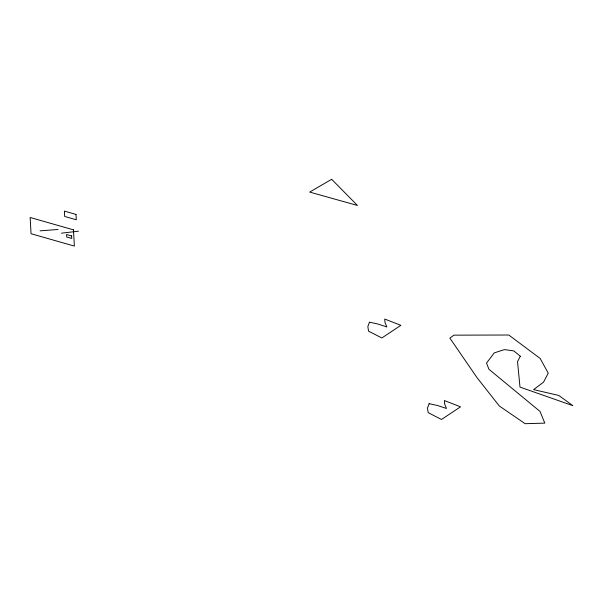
<?xml version="1.0" encoding="UTF-8"?>
<svg xmlns="http://www.w3.org/2000/svg" width="603" height="603" viewBox="0 0 603 603"><rect width="100%" height="100%" fill="white"/><g stroke="black" fill="none" stroke-linecap="round" stroke-linejoin="round"><path stroke-width="0.9" d="M61.498 233.173L78.526 231.183M40.054 230.836L58.039 229.494M369.481 322.183L367.838 326.592L368.554 331.16L381.857 337.959L400.882 325.326L384.744 319.047L384.993 322.507L386.847 326.954L377.629 323.939L369.481 322.183M429.132 403.686L427.482 408.095L428.198 412.671L441.509 419.462L460.526 406.829L444.388 400.55L444.637 404.01L446.491 408.465L437.273 405.45L429.132 403.686M520.336 356.222L517.532 361.619L519.99 387.103L572.85 405.661L558.808 395.447L533.61 389.621L543.552 382.136L548.233 373.144L540.152 358.446L508.789 335.019L453.871 335.155L449.891 338.147L476.965 377.561L499.284 405.977L525.145 423.698L544.803 423.118L540.009 411.419L488.943 369.277L486.523 363.081L494.241 352.891L504.425 349.604L513.824 350.916L520.336 356.222M331.673 179.302L309.671 192.078L357.451 205.472L331.673 179.302M76.001 214.419L64.385 211.103L64.687 216.454L76.295 219.771L76.001 214.419M73.468 229.856L30.15 217.479L31.055 233.723L74.38 246.099L73.468 229.856M71.621 235.954L66.564 234.514L66.699 237.002L71.757 238.449L71.621 235.954"/></g></svg>
